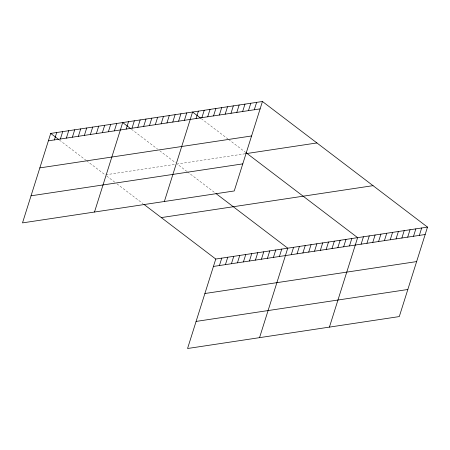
<?xml version="1.0" encoding="UTF-8"?>
<svg xmlns="http://www.w3.org/2000/svg" width="450" height="450" viewBox="0 0 450 450"><rect width="100%" height="100%" fill="white"/><g stroke="black" fill="none" stroke-linecap="round" stroke-linejoin="round"><path stroke-width="0.34" stroke-dasharray="2.25 1.69" d="M105.84 174.78L175.168 164.323M245.098 153.776L177.165 164.019L186.862 171.399M201.285 118.659L227.976 138.977M228.521 139.388L245.407 152.241M131.411 129.201L157.556 149.096M159.739 150.756L175.534 162.776M187.369 171.787L214.92 192.752M59.422 140.057L86.113 160.369M86.659 160.785L105.176 174.881M106.706 176.046L114.868 182.256M116.91 183.808L142.926 203.614"/><path stroke-width="0.67" d="M262.446 101.492L50.709 133.425L22.5 222.891L234.236 190.958L262.446 101.492L427.5 227.109L399.291 316.575L187.554 348.508L215.764 259.043L427.5 227.109M54.377 139.911L56.706 132.519M60.373 139.005L62.708 131.614M66.375 138.099L68.704 130.708M72.377 137.199L74.706 129.803M78.373 136.294L80.702 128.903M84.375 135.388L86.704 127.997M90.371 134.483L92.7 127.091M96.373 133.577L98.702 126.186M102.369 132.671L104.704 125.28M108.371 131.766L110.7 124.374M114.367 130.866L116.702 123.474M94.489 212.029L122.698 122.569L130.326 128.368M126.191 129.082L128.52 121.691M132.013 128.205L134.342 120.808M137.835 127.322L140.169 119.931M143.657 126.444L145.991 119.053M149.484 125.567L151.813 118.176M155.306 124.689L157.635 117.298M161.128 123.812L163.457 116.421M166.95 122.934L169.279 115.543M172.772 122.057L175.106 114.666M178.594 121.179L180.928 113.788M184.421 120.302L186.75 112.905M164.362 201.493L192.572 112.028L200.745 118.249M196.065 118.541L198.394 111.15M201.887 117.664L204.216 110.272M207.709 116.786L210.043 109.395M213.531 115.909L215.865 108.517M219.358 115.031L221.687 107.64M225.18 114.154L227.509 106.763M231.002 113.276L233.331 105.879M236.824 112.393L239.153 105.002M242.646 111.516L244.974 104.124M248.468 110.638L250.802 103.247M254.289 109.761L256.624 102.369M219.431 265.534L221.76 258.142M225.428 264.628L227.762 257.237M231.429 263.722L233.758 256.331M237.431 262.817L239.76 255.426M243.428 261.911L245.756 254.52M249.429 261.006L251.758 253.614M255.426 260.106L257.754 252.709M261.428 259.2L263.756 251.809M267.424 258.294L269.758 250.903M273.426 257.389L275.754 249.998M279.422 256.483L281.756 249.092M259.543 337.652L287.752 248.186L215.938 193.534M291.246 254.7L293.574 247.309M297.067 253.822L299.396 246.431M302.889 252.945L305.224 245.554M308.711 252.067L311.046 244.676M314.539 251.19L316.868 243.799M320.361 250.312L322.689 242.921M326.183 249.435L328.511 242.038M332.004 248.552L334.333 241.161M337.826 247.674L340.161 240.283M343.648 246.797L345.983 239.406M349.476 245.919L351.804 238.528M329.417 327.116L357.626 237.651L245.953 152.657M361.119 244.164L363.448 236.773M366.941 243.287L369.27 235.896M372.763 242.409L375.098 235.013M378.585 241.526L380.919 234.135M384.412 240.649L386.741 233.257M390.234 239.771L392.563 232.38M396.056 238.894L398.385 231.502M401.878 238.016L404.207 230.625M407.7 237.139L410.034 229.748M413.522 236.261L415.856 228.87M419.344 235.384L421.678 227.993M48.375 140.816L260.117 108.883M39.836 167.901L251.572 135.968M245.745 153.681L316.912 142.948M31.039 195.806L242.775 163.873M161.297 217.592L373.033 185.659M213.429 266.439L425.171 234.506M204.891 293.518L416.632 261.585M196.093 321.424L407.829 289.491M50.709 133.425L58.877 139.641M143.949 204.39L215.764 259.043"/></g></svg>
